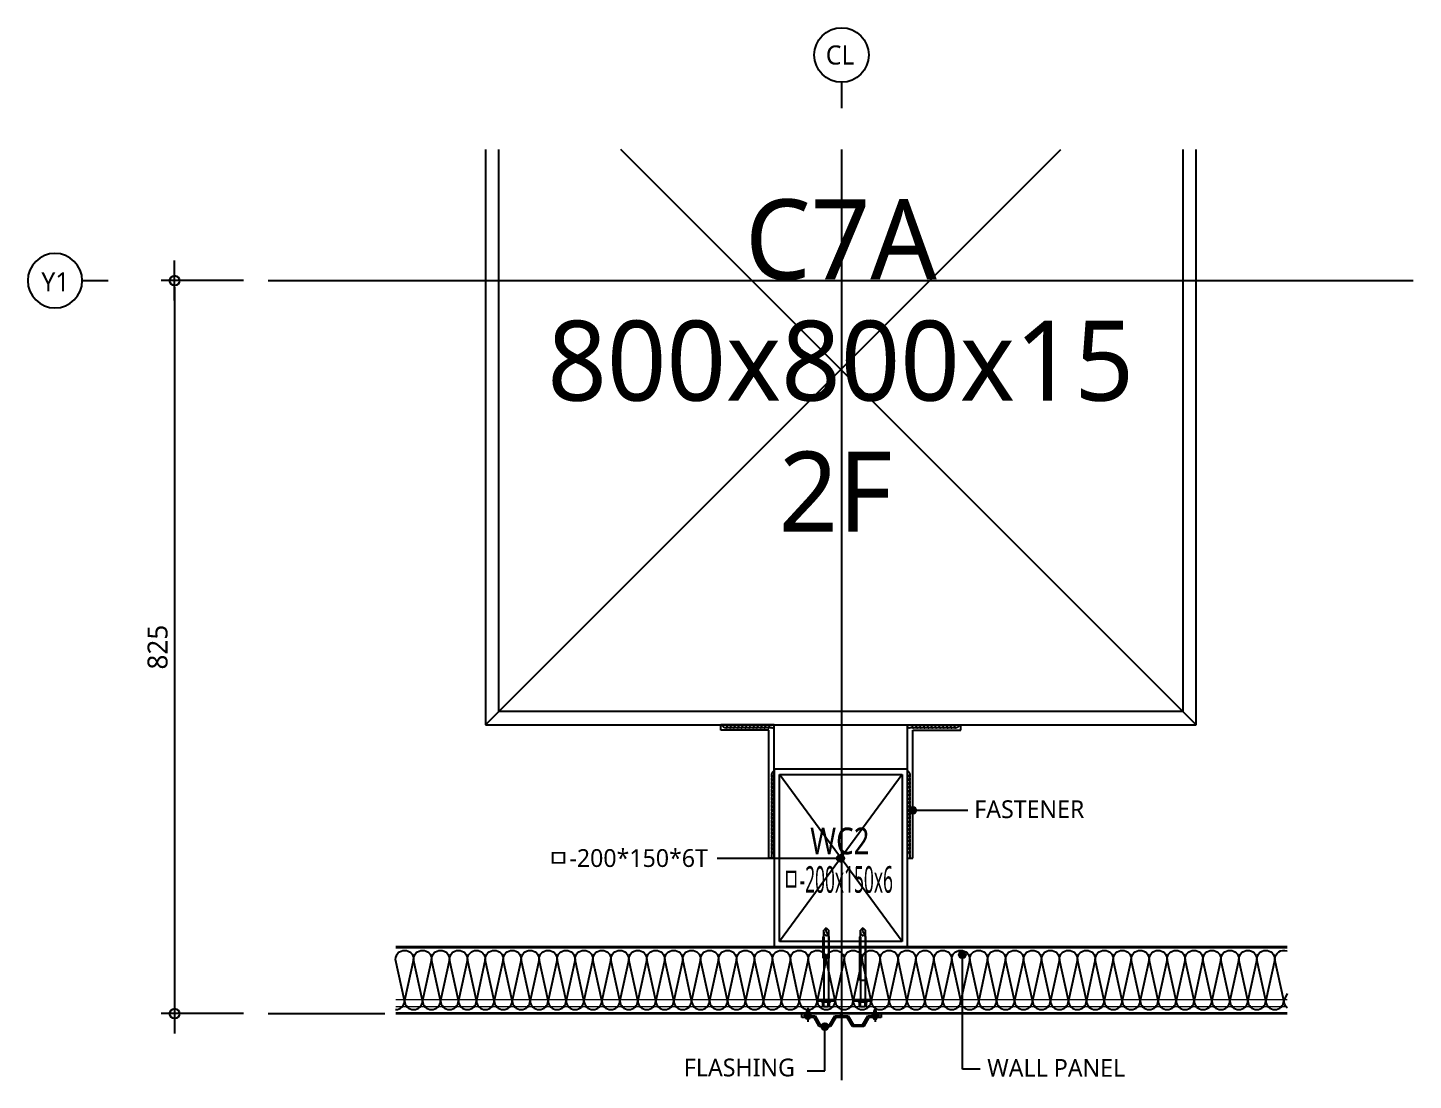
# Model space of a CAD drawing. Header units: millimetres. Extents: x 2752880 to 2775018, y 665860 to 672840.
# Drawn here: x 2752939 to 2754499, y 670257 to 671442 of the extents above; entities that cross this region are included whole.
import ezdxf
from ezdxf.enums import TextEntityAlignment as Align

# ---------------------------------------------------------------- set-up
doc = ezdxf.new("R2010")
doc.units = ezdxf.units.MM
doc.header["$LTSCALE"] = 10
doc.linetypes.add('CEN', pattern=[62, 60, -1, 0, -1])
doc.layers.get('DEFPOINTS').update_dxf_attribs({"color": 161})
for name, color, linetype in [('4', 4, 'Continuous'), ('AA-MKXS-SYMB', 3, 'Continuous'), ('CEN', 1, 'CEN'), ('CEN(ST)', 1, 'CEN'), ('DIM', 7, 'Continuous'), ('h COLUMN', 3, 'Continuous'), ('Part', 1, 'Continuous'), ('TEX', 3, 'Continuous'), ('TEXT', 3, 'Continuous'), ('xref 단면도$0$내부우레탄-1', 13, 'Continuous')]:
    doc.layers.add(name, color=color, linetype=linetype)
doc.styles.add('TE', font='malgun_0.ttf')
doc.styles.add('나눔바른고딕', font='NanumBarunGothic.ttf')
doc.styles.add('맑은고딕', font='malgun_0.ttf')
doc.dimstyles.new('10 NDIM', dxfattribs={"dimscale": 10, "dimtxt": 3, "dimasz": 1, "dimexe": 2, "dimexo": 2, "dimgap": 1.5, "dimtad": 1, "dimdec": 0, "dimrnd": 0.25, "dimdsep": 46, "dimtxsty": '나눔바른고딕', "dimblk": 'DOT0', "dimcen": 1, "dimdle": 8, "dimclrd": 7, "dimclre": 7, "dimclrt": 7, "dimadec": 0, "dimazin": 0, "dimtfac": 1, "dimtdec": 0, "dimtix": 1, "dimtmove": 2, "dimatfit": 3, "dimldrblk": 'DOT0', "dimfxl": 1, "dimtolj": 1, "dimtzin": 0, "dimlwd": -1, "dimlwe": -1, "dimarcsym": 0})

# ---------------------------------------------------------------- blocks, each defined once
blk = doc.blocks.new('DOT0')
at = {"layer": 'DIM'}
blk.add_line((-3, 0), (3, 0), dxfattribs=at)
at = {"layer": 'DIM', "color": 6}
blk.add_circle((0, 0), 0.75, dxfattribs=at)
blk = doc.blocks.new('*D30')
at = {"layer": 'DEFPOINTS', "color": 0, "linetype": 'ByBlock', "ltscale": 0.5, "transparency": 16777216}
for p in [(2753197.2, 671157.2), (2753104.8, 670332.2), (2753197.2, 670332.2)]:
    blk.add_point(p, dxfattribs=at)
at = {"layer": 'DIM', "color": 7, "linetype": 'ByBlock', "ltscale": 0.5, "transparency": 16777216}
for p, q in [((2753182.2, 671157.2), (2753089.8, 671157.2)), ((2753104.8, 671149.7), (2753104.8, 670339.7)), ((2753182.2, 670332.2), (2753089.8, 670332.2))]:
    blk.add_line(p, q, dxfattribs=at)
at = {"layer": 'DIM', "color": 7, "linetype": 'ByBlock', "ltscale": 0.5, "transparency": 16777216, "xscale": 7.5, "yscale": 7.5, "zscale": 7.5}
for p, rotation in [((2753104.8, 671157.2), 90), ((2753104.8, 670332.2), 270)]:
    blk.add_blockref('DOT0', p, dxfattribs=dict(at, rotation=rotation))
at = {"layer": 'DIM', "color": 7, "linetype": 'ByBlock', "ltscale": 0.5, "transparency": 16777216, "insert": (2753085.7, 670744.7), "char_height": 22.5, "attachment_point": 5, "rotation": 90, "style": '맑은고딕'}
blk.add_mtext('\\A1;825', dxfattribs=at)
blk = doc.blocks.new('B')
at = {"color": 4}
for p, q in [((6.57, 0), (-2.98, 0)), ((4.83, 0.8), (0, 0.8)), ((4.83, -0.8), (4.83, 0.8)), ((-2.3, 0), (-2.7, 0)), ((0, -0.8), (4.83, -0.8)), ((7.25, 0), (6.85, 0))]:
    blk.add_line(p, q, dxfattribs=at)
blk.add_lwpolyline([(-0.64, 0.2), (-0.64, -0.2), (-1.19, -0.2, 0.327973), (-0.17, -1.18), (-0.17, 0), (-0.17, 1.18, 0.327973), (-1.19, 0.2)], format="xyb", close=True, dxfattribs=at)
blk.add_lwpolyline([(4.83, -0.52), (5.46, -0.52), (5.98, 0), (5.46, 0.52), (4.83, 0.52)], dxfattribs=at)
at = {"layer": '4'}
for p, q in [((-0.17, 1.57), (-0.17, 1.18)), ((0, 1.57), (-0.17, 1.57)), ((0, 0.8), (0, 1.57)), ((0, -0.8), (0, 0.8)), ((-0.17, -1.57), (-0.17, -1.18)), ((0, -1.57), (-0.17, -1.57)), ((0, -0.8), (0, -1.57))]:
    blk.add_line(p, q, dxfattribs=at)
blk = doc.blocks.new('*U21')
at = {"color": 0, "linetype": 'ByBlock'}
for p, q in [((100, 75), (-100, 75)), ((-100, 75), (-100, -75)), ((-94, 69), (94, 69)), ((-94, -69), (-94, 69)), ((94, 69), (94, -69)), ((100, -75), (100, 75)), ((-100, -75), (100, -75)), ((94, -69), (-94, -69))]:
    blk.add_line(p, q, dxfattribs=at)
at = {"layer": 'DEFPOINTS'}
blk.add_point((0, 0), dxfattribs=at)
blk = doc.blocks.new('WC2')
at = {"layer": 'h COLUMN', "ltscale": 0.1}
for p, q in [((69, -94), (-69, 94)), ((69, 94), (-69, -94))]:
    blk.add_line(p, q, dxfattribs=at)
at = {"layer": 'h COLUMN', "ltscale": 0.1, "rotation": 90}
blk.add_blockref('*U21', (0, 0), dxfattribs=at)
at = {"layer": 'DEFPOINTS', "style": 'TE'}
for s, width, p in [('WC2', 0.8, (-34.4, 19.4)), ('ㅁ-200x150x6', 0.5, (-65.3, -24))]:
    blk.add_text(s, height=30, dxfattribs=dict(at, width=width)).set_placement(p, align=Align.MIDDLE_LEFT)

msp = doc.modelspace()

# ---------------------------------------------------------------- hatches: boundary and pattern name
at = {"linetype": 'ByBlock'}
h = msp.add_hatch(color=4, dxfattribs=at)
h.dxf.hatch_style = 1
h.paths.add_polyline_path([(2753939.6, 670561, 1), (2753931.7, 670561, 1)])
h = msp.add_hatch(color=4, dxfattribs=at)
h.dxf.hatch_style = 1
h.paths.add_polyline_path([(2753854.4, 670503.1, 1), (2753854.4, 670511, 1)])
h = msp.add_hatch(color=4, dxfattribs=at)
h.dxf.hatch_style = 1
h.paths.add_polyline_path([(2753995.4, 670398.5, 1), (2753987.5, 670398.5, 1)])
h = msp.add_hatch(color=4, dxfattribs=at)
h.dxf.hatch_style = 1
h.paths.add_polyline_path([(2753840.6, 670317.6, 1), (2753832.7, 670317.6, 1)])
h = msp.add_hatch(dxfattribs=at)
h.set_pattern_fill('ANSI31', color=0, scale=2.938, angle=-180, style=0)
h.set_pattern_definition([(225, (6481818.6418, 662550.97442), (0.25968496539, -0.25968496539), [])])
h.paths.add_polyline_path([(2753855.5, 670331.9), (2753855.5, 670329.9, -0.414214), (2753854.5, 670330.9, -0.414214)])
h.paths.add_polyline_path([(2753855.5, 670331.9, -0.414214), (2753856.5, 670330.9, -0.414214), (2753855.5, 670329.9)])

# ---------------------------------------------------------------- linework, layer by layer
at = {"color": 0, "linetype": 'ByBlock'}
for p, q in [((2753454.7, 671304.7), (2753454.7, 670657.2)), ((2753469.7, 670672.2), (2753469.7, 671304.7)), ((2754239.7, 671304.7), (2754239.7, 670672.2)), ((2754254.7, 670657.2), (2754254.7, 671304.7)), ((2754239.7, 670672.2), (2753469.7, 670672.2)), ((2753454.7, 670657.2), (2754254.7, 670657.2))]:
    msp.add_line(p, q, dxfattribs=at)
at = {"color": 2, "linetype": 'ByBlock'}
for p, q in [((2753779.7, 670657.2), (2753719.7, 670657.2)), ((2753719.7, 670651.2), (2753719.7, 670657.2)), ((2753773.7, 670651.2), (2753719.7, 670651.2)), ((2753773.7, 670507.2), (2753773.7, 670651.2)), ((2753779.7, 670507.2), (2753779.7, 670657.2)), ((2753929.7, 670507.2), (2753929.7, 670657.2)), ((2753929.7, 670657.2), (2753989.7, 670657.2)), ((2753935.7, 670651.2), (2753989.7, 670651.2)), ((2753935.7, 670507.2), (2753935.7, 670651.2)), ((2753989.7, 670651.2), (2753989.7, 670657.2)), ((2753779.7, 670507.2), (2753773.7, 670507.2)), ((2753929.7, 670507.2), (2753935.7, 670507.2)), ((2753810.9, 670327.8), (2753810.9, 670332.2)), ((2753810.9, 670332.2), (2753820.7, 670332.2)), ((2753824.6, 670327.8), (2753810.9, 670327.8)), ((2753820.7, 670330.2), (2753812.9, 670330.2)), ((2753812.9, 670330.2), (2753812.9, 670329.7)), ((2753812.9, 670329.7), (2753825.8, 670329.7)), ((2753820.7, 670332.2), (2753820.7, 670330.2)), ((2753830.5, 670317.6), (2753824.6, 670327.8)), ((2753825.8, 670329.7), (2753831.6, 670319.6)), ((2753843.2, 670317.6), (2753830.5, 670317.6)), ((2753831.6, 670319.6), (2753842.1, 670319.6)), ((2753842.1, 670319.6), (2753848, 670329.7)), ((2753849.1, 670327.8), (2753843.2, 670317.6)), ((2753848, 670329.7), (2753863, 670329.7)), ((2753861.8, 670327.8), (2753849.1, 670327.8)), ((2753867.7, 670317.6), (2753861.8, 670327.8)), ((2753863, 670329.7), (2753868.9, 670319.6)), ((2753880.5, 670317.6), (2753867.7, 670317.6)), ((2753868.9, 670319.6), (2753879.3, 670319.6)), ((2753879.3, 670319.6), (2753885.2, 670329.7)), ((2753886.3, 670327.8), (2753880.5, 670317.6)), ((2753885.2, 670329.7), (2753898.1, 670329.7)), ((2753900, 670327.8), (2753886.3, 670327.8)), ((2753890.2, 670330.2), (2753890.2, 670332.2)), ((2753890.2, 670332.2), (2753900, 670332.2)), ((2753898.1, 670330.2), (2753890.2, 670330.2)), ((2753898.1, 670329.7), (2753898.1, 670330.2)), ((2753900, 670332.2), (2753900, 670327.8))]:
    msp.add_line(p, q, dxfattribs=at)
at = {"color": 4, "linetype": 'ByBlock'}
for p, q in [((2753997.7, 670561), (2753935.7, 670561)), ((2753715.6, 670507.2), (2753854.7, 670507.2)), ((2754357, 670407.2), (2753353.9, 670407.2)), ((2754357, 670406.2), (2753353.9, 670406.2)), ((2753855.5, 670407.2), (2753855.5, 670332.2)), ((2753991.5, 670269.6), (2753991.5, 670398.5)), ((2753353.9, 670333.2), (2754357, 670333.2)), ((2753353.9, 670332.2), (2754357, 670332.2)), ((2753836.7, 670267.7), (2753836.7, 670317.6)), ((2753816.7, 670267.7), (2753836.7, 670267.7)), ((2754011.5, 670269.6), (2753991.5, 670269.6))]:
    msp.add_line(p, q, dxfattribs=at)
at = {"color": 4}
for p, q in [((2753838.2, 670428.6), (2753835.7, 670426.1)), ((2753838.2, 670424.8), (2753838.2, 670428.6)), ((2753838.2, 670428.6), (2753840.7, 670426.1)), ((2753879.5, 670428.6), (2753877, 670426.1)), ((2753879.5, 670424.8), (2753879.5, 670428.6)), ((2753879.5, 670428.6), (2753882, 670426.1)), ((2753834.7, 670418.6), (2753835.7, 670419.6)), ((2753834.7, 670394.6), (2753834.7, 670418.6)), ((2753836, 670422.1), (2753835.7, 670426.1)), ((2753835.7, 670394.6), (2753835.7, 670426.1)), ((2753835.7, 670418.2), (2753835.7, 670348.2)), ((2753838.9, 670419.4), (2753836, 670422.1)), ((2753838.2, 670424.8), (2753840.5, 670421.2)), ((2753840.5, 670421.2), (2753838.9, 670419.4)), ((2753840.7, 670426.1), (2753840.7, 670394.6)), ((2753841.7, 670418.6), (2753840.7, 670419.6)), ((2753840.7, 670418.2), (2753840.7, 670348.2)), ((2753841.7, 670394.6), (2753841.7, 670418.6)), ((2753876, 670418.6), (2753877, 670419.6)), ((2753876, 670369.6), (2753876, 670418.6)), ((2753877.4, 670422.1), (2753877, 670426.1)), ((2753877, 670369.6), (2753877, 670426.1)), ((2753877, 670418.2), (2753877, 670348.2)), ((2753880.3, 670419.4), (2753877.4, 670422.1)), ((2753879.5, 670424.8), (2753881.8, 670421.2)), ((2753881.8, 670421.2), (2753880.3, 670419.4)), ((2753882, 670426.1), (2753882, 670369.6)), ((2753883, 670418.6), (2753882, 670419.6)), ((2753882, 670418.2), (2753882, 670348.2)), ((2753883, 670369.6), (2753883, 670418.6)), ((2753841.7, 670394.6), (2753834.7, 670394.6)), ((2753883, 670369.6), (2753876, 670369.6)), ((2753828.1, 670348.2), (2753848.1, 670348.2)), ((2753848.1, 670346.2), (2753828.1, 670346.2)), ((2753833.1, 670346.2), (2753833.1, 670345.7)), ((2753833.6, 670345.2), (2753834.1, 670345.2)), ((2753842.1, 670345.2), (2753834.1, 670345.2)), ((2753834.1, 670345.2), (2753834.1, 670340.7)), ((2753834.6, 670340.2), (2753834.9, 670340.2)), ((2753835.6, 670340.7), (2753835.3, 670340.3)), ((2753835.6, 670340.7), (2753835.6, 670345.2)), ((2753835.6, 670340.7), (2753836, 670340.3)), ((2753836.3, 670340.2), (2753839.9, 670340.2)), ((2753840.6, 670340.7), (2753840.3, 670340.3)), ((2753840.6, 670340.7), (2753840.6, 670345.2)), ((2753840.6, 670340.7), (2753841.1, 670340.2)), ((2753841.6, 670340.2), (2753841.1, 670340.2)), ((2753842.1, 670340.7), (2753842.1, 670345.2)), ((2753842.1, 670345.2), (2753842.6, 670345.2)), ((2753843.1, 670345.7), (2753843.1, 670346.2)), ((2753869.5, 670348.2), (2753889.5, 670348.2)), ((2753889.5, 670346.2), (2753869.5, 670346.2)), ((2753874.5, 670346.2), (2753874.5, 670345.7)), ((2753875, 670345.2), (2753875.5, 670345.2)), ((2753883.5, 670345.2), (2753875.5, 670345.2)), ((2753875.5, 670345.2), (2753875.5, 670340.7)), ((2753876, 670340.2), (2753876.3, 670340.2)), ((2753877, 670340.7), (2753876.6, 670340.3)), ((2753877, 670340.7), (2753877, 670345.2)), ((2753877, 670340.7), (2753877.3, 670340.3)), ((2753877.7, 670340.2), (2753881.3, 670340.2)), ((2753882, 670340.7), (2753881.6, 670340.3)), ((2753882, 670340.7), (2753882, 670345.2)), ((2753882, 670340.7), (2753882.5, 670340.2)), ((2753883, 670340.2), (2753882.5, 670340.2)), ((2753883.5, 670340.7), (2753883.5, 670345.2)), ((2753883.5, 670345.2), (2753884, 670345.2)), ((2753884.5, 670345.7), (2753884.5, 670346.2))]:
    msp.add_line(p, q, dxfattribs=at)
at = {"color": 4, "linetype": 'ByBlock'}
for centre in [(2753935.7, 670561), (2753854.4, 670507), (2753991.5, 670398.5), (2753836.7, 670317.6)]:
    msp.add_circle(centre, 3.94, dxfattribs=at)
at = {"color": 0, "linetype": 'ByBlock'}
msp.add_circle((2753855.5, 670330.9), 1.03, dxfattribs=at)
at = {"color": 4}
for centre, start, end in [((2753833.6, 670345.7), 180, 270), ((2753834.6, 670340.7), 180, 270), ((2753834.9, 670340.7), 270, 315), ((2753836.3, 670340.7), 225, 270), ((2753839.9, 670340.7), 270, 315), ((2753841.6, 670340.7), 270, 0), ((2753842.6, 670345.7), 270, 0), ((2753875, 670345.7), 180, 270), ((2753876, 670340.7), 180, 270), ((2753876.3, 670340.7), 270, 315), ((2753877.7, 670340.7), 225, 270), ((2753881.3, 670340.7), 270, 315), ((2753883, 670340.7), 270, 0), ((2753884, 670345.7), 270, 0)]:
    msp.add_arc(centre, 0.5, start, end, dxfattribs=at)
at = {"layer": '4'}
for p, q in [((2753828.1, 670346.2), (2753828.1, 670348.2)), ((2753848.1, 670346.2), (2753848.1, 670348.2)), ((2753869.5, 670346.2), (2753869.5, 670348.2)), ((2753889.5, 670346.2), (2753889.5, 670348.2))]:
    msp.add_line(p, q, dxfattribs=at)
at = {"layer": 'AA-MKXS-SYMB', "color": 0, "linetype": 'ByBlock'}
for p, q in [((2753855.5, 671380.4), (2753855.5, 671351.5)), ((2753000.9, 671157.2), (2753029.8, 671157.2))]:
    msp.add_line(p, q, dxfattribs=at)
for centre, start, end in [((2753855.5, 671411.2), 270.0084, 270.0047), ((2752970.1, 671157.2), 0.0084, 0.0047)]:
    msp.add_arc(centre, 30.7, start, end, dxfattribs=at)
at = {"layer": 'CEN'}
for centre, start, end in [((2753725.7, 670659.3), 203.6826, 294.2262), ((2753730.1, 670659.3), 203.6826, 294.2262), ((2753734.4, 670659.3), 203.6826, 294.2262), ((2753738.7, 670659.3), 203.6826, 294.2262), ((2753743, 670659.3), 203.6826, 294.2262), ((2753747.3, 670659.3), 203.6826, 294.2262), ((2753751.6, 670659.3), 203.6826, 294.2262), ((2753755.9, 670659.3), 203.6826, 294.2262), ((2753760.3, 670659.3), 203.6826, 294.2262), ((2753764.6, 670659.3), 203.6826, 294.2262), ((2753768.9, 670659.3), 203.6826, 294.2262), ((2753773.2, 670659.3), 203.6826, 294.2262), ((2753777.5, 670659.3), 203.6826, 294.2262), ((2753931.8, 670659.3), 245.7738, 336.3174), ((2753936.1, 670659.3), 245.7738, 336.3174), ((2753940.5, 670659.3), 245.7738, 336.3174), ((2753944.8, 670659.3), 245.7738, 336.3174), ((2753949.1, 670659.3), 245.7738, 336.3174), ((2753953.4, 670659.3), 245.7738, 336.3174), ((2753957.7, 670659.3), 245.7738, 336.3174), ((2753962, 670659.3), 245.7738, 336.3174), ((2753966.4, 670659.3), 245.7738, 336.3174), ((2753970.7, 670659.3), 245.7738, 336.3174), ((2753975, 670659.3), 245.7738, 336.3174), ((2753979.3, 670659.3), 245.7738, 336.3174), ((2753983.6, 670659.3), 245.7738, 336.3174), ((2753781.8, 670600.5), 113.6826, 204.2262), ((2753781.8, 670596.1), 113.6826, 204.2262), ((2753927.6, 670600.5), 335.7738, 66.3174), ((2753927.6, 670596.1), 335.7738, 66.3174), ((2753781.8, 670591.8), 113.6826, 204.2262), ((2753781.8, 670587.5), 113.6826, 204.2262), ((2753781.8, 670583.2), 113.6826, 204.2262), ((2753781.8, 670578.9), 113.6826, 204.2262), ((2753927.6, 670591.8), 335.7738, 66.3174), ((2753927.6, 670587.5), 335.7738, 66.3174), ((2753927.6, 670583.2), 335.7738, 66.3174), ((2753927.6, 670578.9), 335.7738, 66.3174), ((2753781.8, 670574.6), 113.6826, 204.2262), ((2753781.8, 670570.2), 113.6826, 204.2262), ((2753781.8, 670565.9), 113.6826, 204.2262), ((2753927.6, 670574.6), 335.7738, 66.3174), ((2753927.6, 670570.2), 335.7738, 66.3174), ((2753927.6, 670565.9), 335.7738, 66.3174), ((2753781.8, 670561.6), 113.6826, 204.2262), ((2753781.8, 670557.3), 113.6826, 204.2262), ((2753781.8, 670553), 113.6826, 204.2262), ((2753781.8, 670548.7), 113.6826, 204.2262), ((2753927.6, 670561.6), 335.7738, 66.3174), ((2753927.6, 670557.3), 335.7738, 66.3174), ((2753927.6, 670553), 335.7738, 66.3174), ((2753927.6, 670548.7), 335.7738, 66.3174), ((2753781.8, 670544.4), 113.6826, 204.2262), ((2753781.8, 670540), 113.6826, 204.2262), ((2753781.8, 670535.7), 113.6826, 204.2262), ((2753781.8, 670531.4), 113.6826, 204.2262), ((2753927.6, 670544.4), 335.7738, 66.3174), ((2753927.6, 670540), 335.7738, 66.3174), ((2753927.6, 670535.7), 335.7738, 66.3174), ((2753927.6, 670531.4), 335.7738, 66.3174), ((2753781.8, 670527.1), 113.6826, 204.2262), ((2753781.8, 670522.8), 113.6826, 204.2262), ((2753781.8, 670518.5), 113.6826, 204.2262), ((2753927.6, 670527.1), 335.7738, 66.3174), ((2753927.6, 670522.8), 335.7738, 66.3174), ((2753927.6, 670518.5), 335.7738, 66.3174), ((2753781.8, 670514.2), 113.6826, 204.2262), ((2753781.8, 670509.8), 113.6826, 210.3933), ((2753927.6, 670514.2), 335.7738, 66.3174), ((2753927.6, 670509.8), 329.6067, 66.3174)]:
    msp.add_arc(centre, 5.26, start, end, dxfattribs=at)
at = {"layer": 'CEN(ST)', "color": 251, "linetype": 'ByBlock', "ltscale": 0.5}
for points in [[(2753855.5, 671304.7), (2753855.5, 670257.2)], [(2753210.2, 671157.2), (2754499.1, 671157.2)], [(2753210.2, 670332.2), (2753341.5, 670332.2)]]:
    msp.add_lwpolyline(points, dxfattribs=at)
at = {"layer": 'DEFPOINTS', "ltscale": 10000}
for p, q in [((2753454.7, 670657.2), (2754102.2, 671304.7)), ((2754254.7, 670657.2), (2753607.2, 671304.7))]:
    msp.add_line(p, q, dxfattribs=at)
at = {"layer": 'DEFPOINTS'}
msp.add_point((2753854.7, 671057.2), dxfattribs=at)
at = {"layer": 'Part', "color": 0, "linetype": 'ByBlock', "lineweight": 0, "ltscale": 0.1}
for p, q in [((2753353.9, 670348.2), (2754357, 670348.2)), ((2753353.9, 670340.2), (2754357, 670340.2))]:
    msp.add_line(p, q, dxfattribs=at)
at = {"layer": 'xref 단면도$0$내부우레탄-1', "color": 251, "linetype": 'ByBlock'}
for points in [[(2753353.6, 670336.7, 0.414214), (2753363.7, 670346.8), (2753353.6, 670393.3, -1), (2753373.8, 670393.3), (2753363.7, 670346.8, 0.414214), (2753373.8, 670336.7)], [(2753373.8, 670336.7, 0.414214), (2753383.9, 670346.8), (2753373.8, 670393.3, -1), (2753394, 670393.3), (2753383.9, 670346.8, 0.414214), (2753394, 670336.7)], [(2753394, 670336.7, 0.414214), (2753404.1, 670346.8), (2753394, 670393.3, -1), (2753414.2, 670393.3), (2753404.1, 670346.8, 0.414214), (2753414.2, 670336.7)], [(2753414.2, 670336.7, 0.414214), (2753424.3, 670346.8), (2753414.2, 670393.3, -1), (2753434.4, 670393.3), (2753424.3, 670346.8, 0.414214), (2753434.4, 670336.7)], [(2753434.4, 670336.7, 0.414214), (2753444.5, 670346.8), (2753434.4, 670393.3, -1), (2753454.5, 670393.3), (2753444.5, 670346.8, 0.414214), (2753454.5, 670336.7)], [(2753434.4, 670336.7, 0.414214), (2753444.5, 670346.8), (2753434.4, 670393.3, -1), (2753454.5, 670393.3), (2753444.5, 670346.8, 0.414214), (2753454.5, 670336.7)], [(2753454.5, 670336.7, 0.414214), (2753464.6, 670346.8), (2753454.5, 670393.3, -1), (2753474.7, 670393.3), (2753464.6, 670346.8, 0.414214), (2753474.7, 670336.7)], [(2753474.7, 670336.7, 0.414214), (2753484.8, 670346.8), (2753474.7, 670393.3, -1), (2753494.9, 670393.3), (2753484.8, 670346.8, 0.414214), (2753494.9, 670336.7)], [(2753494.9, 670336.7, 0.414214), (2753505, 670346.8), (2753494.9, 670393.3, -1), (2753515.1, 670393.3), (2753505, 670346.8, 0.414214), (2753515.1, 670336.7)], [(2753515.1, 670336.7, 0.414214), (2753525.2, 670346.8), (2753515.1, 670393.3, -1), (2753535.3, 670393.3), (2753525.2, 670346.8, 0.414214), (2753535.3, 670336.7)], [(2753535.3, 670336.7, 0.414214), (2753545.4, 670346.8), (2753535.3, 670393.3, -1), (2753555.5, 670393.3), (2753545.4, 670346.8, 0.414214), (2753555.5, 670336.7)], [(2753535.3, 670336.7, 0.414214), (2753545.4, 670346.8), (2753535.3, 670393.3, -1), (2753555.5, 670393.3), (2753545.4, 670346.8, 0.414214), (2753555.5, 670336.7)], [(2753555.5, 670336.7, 0.414214), (2753565.6, 670346.8), (2753555.5, 670393.3, -1), (2753575.7, 670393.3), (2753565.6, 670346.8, 0.414214), (2753575.7, 670336.7)], [(2753555.5, 670336.7, 0.414214), (2753565.6, 670346.8), (2753555.5, 670393.3, -1), (2753575.7, 670393.3), (2753565.6, 670346.8, 0.414214), (2753575.7, 670336.7)], [(2753575.7, 670336.7, 0.414214), (2753585.8, 670346.8), (2753575.7, 670393.3, -1), (2753595.9, 670393.3), (2753585.8, 670346.8, 0.414214), (2753595.9, 670336.7)], [(2753595.9, 670336.7, 0.414214), (2753606, 670346.8), (2753595.9, 670393.3, -1), (2753616.1, 670393.3), (2753606, 670346.8, 0.414214), (2753616.1, 670336.7)], [(2753616.1, 670336.7, 0.414214), (2753626.2, 670346.8), (2753616.1, 670393.3, -1), (2753636.3, 670393.3), (2753626.2, 670346.8, 0.414214), (2753636.3, 670336.7)], [(2753616.1, 670336.7, 0.414214), (2753626.2, 670346.8), (2753616.1, 670393.3, -1), (2753636.3, 670393.3), (2753626.2, 670346.8, 0.414214), (2753636.3, 670336.7)], [(2753636.3, 670336.7, 0.414214), (2753646.4, 670346.8), (2753636.3, 670393.3, -1), (2753656.5, 670393.3), (2753646.4, 670346.8, 0.414214), (2753656.5, 670336.7)], [(2753656.5, 670336.7, 0.414214), (2753666.6, 670346.8), (2753656.5, 670393.3, -1), (2753676.7, 670393.3), (2753666.6, 670346.8, 0.414214), (2753676.7, 670336.7)], [(2753676.7, 670336.7, 0.414214), (2753686.8, 670346.8), (2753676.7, 670393.3, -1), (2753696.9, 670393.3), (2753686.8, 670346.8, 0.414214), (2753696.9, 670336.7)], [(2753696.9, 670336.7, 0.414214), (2753707, 670346.8), (2753696.9, 670393.3, -1), (2753717.1, 670393.3), (2753707, 670346.8, 0.414214), (2753717.1, 670336.7)], [(2753717.1, 670336.7, 0.414214), (2753727.2, 670346.8), (2753717.1, 670393.3, -1), (2753737.3, 670393.3), (2753727.2, 670346.8, 0.414214), (2753737.3, 670336.7)], [(2753717.1, 670336.7, 0.414214), (2753727.2, 670346.8), (2753717.1, 670393.3, -1), (2753737.3, 670393.3), (2753727.2, 670346.8, 0.414214), (2753737.3, 670336.7)], [(2753737.3, 670336.7, 0.414214), (2753747.4, 670346.8), (2753737.3, 670393.3, -1), (2753757.5, 670393.3), (2753747.4, 670346.8, 0.414214), (2753757.5, 670336.7)], [(2753737.3, 670336.7, 0.414214), (2753747.4, 670346.8), (2753737.3, 670393.3, -1), (2753757.5, 670393.3), (2753747.4, 670346.8, 0.414214), (2753757.5, 670336.7)], [(2753757.5, 670336.7, 0.414214), (2753767.6, 670346.8), (2753757.5, 670393.3, -1), (2753777.7, 670393.3), (2753767.6, 670346.8, 0.414214), (2753777.7, 670336.7)], [(2753777.7, 670336.7, 0.414214), (2753787.8, 670346.8), (2753777.7, 670393.3, -1), (2753797.9, 670393.3), (2753787.8, 670346.8, 0.414214), (2753797.9, 670336.7)], [(2753797.9, 670336.7, 0.414214), (2753808, 670346.8), (2753797.9, 670393.3, -1), (2753818.1, 670393.3), (2753808, 670346.8, 0.414214), (2753818.1, 670336.7)], [(2753797.9, 670336.7, 0.414214), (2753808, 670346.8), (2753797.9, 670393.3, -1), (2753818.1, 670393.3), (2753808, 670346.8, 0.414214), (2753818.1, 670336.7)], [(2753797.9, 670336.7, 0.414214), (2753808, 670346.8), (2753797.9, 670393.3, -1), (2753818.1, 670393.3), (2753808, 670346.8, 0.414214), (2753818.1, 670336.7)], [(2753818.1, 670336.7, 0.414214), (2753828.2, 670346.8), (2753818.1, 670393.3, -1), (2753838.3, 670393.3), (2753828.2, 670346.8, 0.414214), (2753838.3, 670336.7)], [(2753838.3, 670336.7, 0.414214), (2753848.4, 670346.8), (2753838.3, 670393.3, -1), (2753858.5, 670393.3), (2753848.4, 670346.8, 0.414214), (2753858.5, 670336.7)], [(2753838.3, 670336.7, 0.414214), (2753848.4, 670346.8), (2753838.3, 670393.3, -1), (2753858.5, 670393.3), (2753848.4, 670346.8, 0.414214), (2753858.5, 670336.7)], [(2753838.3, 670336.7, 0.414214), (2753848.4, 670346.8), (2753838.3, 670393.3, -1), (2753858.5, 670393.3), (2753848.4, 670346.8, 0.414214), (2753858.5, 670336.7)], [(2753858.5, 670336.7, 0.414214), (2753868.6, 670346.8), (2753858.5, 670393.3, -1), (2753878.7, 670393.3), (2753868.6, 670346.8, 0.414214), (2753878.7, 670336.7)], [(2753878.7, 670336.7, 0.414214), (2753888.8, 670346.8), (2753878.7, 670393.3, -1), (2753898.9, 670393.3), (2753888.8, 670346.8, 0.414214), (2753898.9, 670336.7)], [(2753878.7, 670336.7, 0.414214), (2753888.8, 670346.8), (2753878.7, 670393.3, -1), (2753898.9, 670393.3), (2753888.8, 670346.8, 0.414214), (2753898.9, 670336.7)], [(2753898.9, 670336.7, 0.414214), (2753909, 670346.8), (2753898.9, 670393.3, -1), (2753919.1, 670393.3), (2753909, 670346.8, 0.414214), (2753919.1, 670336.7)], [(2753898.9, 670336.7, 0.414214), (2753909, 670346.8), (2753898.9, 670393.3, -1), (2753919.1, 670393.3), (2753909, 670346.8, 0.414214), (2753919.1, 670336.7)], [(2753919.1, 670336.7, 0.414214), (2753929.2, 670346.8), (2753919.1, 670393.3, -1), (2753939.3, 670393.3), (2753929.2, 670346.8, 0.414214), (2753939.3, 670336.7)], [(2753919.1, 670336.7, 0.414214), (2753929.2, 670346.8), (2753919.1, 670393.3, -1), (2753939.3, 670393.3), (2753929.2, 670346.8, 0.414214), (2753939.3, 670336.7)], [(2753939.3, 670336.7, 0.414214), (2753949.4, 670346.8), (2753939.3, 670393.3, -1), (2753959.4, 670393.3), (2753949.4, 670346.8, 0.414214), (2753959.4, 670336.7)], [(2753959.4, 670336.7, 0.414214), (2753969.5, 670346.8), (2753959.4, 670393.3, -1), (2753979.6, 670393.3), (2753969.5, 670346.8, 0.414214), (2753979.6, 670336.7)], [(2753979.6, 670336.7, 0.414214), (2753989.7, 670346.8), (2753979.6, 670393.3, -1), (2753999.8, 670393.3), (2753989.7, 670346.8, 0.414214), (2753999.8, 670336.7)], [(2753979.6, 670336.7, 0.414214), (2753989.7, 670346.8), (2753979.6, 670393.3, -1), (2753999.8, 670393.3), (2753989.7, 670346.8, 0.414214), (2753999.8, 670336.7)], [(2753999.8, 670336.7, 0.414214), (2754009.9, 670346.8), (2753999.8, 670393.3, -1), (2754020, 670393.3), (2754009.9, 670346.8, 0.414214), (2754020, 670336.7)], [(2754020, 670336.7, 0.414214), (2754030.1, 670346.8), (2754020, 670393.3, -1), (2754040.2, 670393.3), (2754030.1, 670346.8, 0.414214), (2754040.2, 670336.7)], [(2754040.2, 670336.7, 0.414214), (2754050.3, 670346.8), (2754040.2, 670393.3, -1), (2754060.4, 670393.3), (2754050.3, 670346.8, 0.414214), (2754060.4, 670336.7)], [(2754060.4, 670336.7, 0.414214), (2754070.5, 670346.8), (2754060.4, 670393.3, -1), (2754080.6, 670393.3), (2754070.5, 670346.8, 0.414214), (2754080.6, 670336.7)], [(2754080.6, 670336.7, 0.414214), (2754090.7, 670346.8), (2754080.6, 670393.3, -1), (2754100.8, 670393.3), (2754090.7, 670346.8, 0.414214), (2754100.8, 670336.7)], [(2754080.6, 670336.7, 0.414214), (2754090.7, 670346.8), (2754080.6, 670393.3, -1), (2754100.8, 670393.3), (2754090.7, 670346.8, 0.414214), (2754100.8, 670336.7)], [(2754100.8, 670336.7, 0.414214), (2754110.9, 670346.8), (2754100.8, 670393.3, -1), (2754121, 670393.3), (2754110.9, 670346.8, 0.414214), (2754121, 670336.7)], [(2754100.8, 670336.7, 0.414214), (2754110.9, 670346.8), (2754100.8, 670393.3, -1), (2754121, 670393.3), (2754110.9, 670346.8, 0.414214), (2754121, 670336.7)], [(2754121, 670336.7, 0.414214), (2754131.1, 670346.8), (2754121, 670393.3, -1), (2754141.2, 670393.3), (2754131.1, 670346.8, 0.414214), (2754141.2, 670336.7)], [(2754141.2, 670336.7, 0.414214), (2754151.3, 670346.8), (2754141.2, 670393.3, -1), (2754161.4, 670393.3), (2754151.3, 670346.8, 0.414214), (2754161.4, 670336.7)], [(2754161.4, 670336.7, 0.414214), (2754171.5, 670346.8), (2754161.4, 670393.3, -1), (2754181.6, 670393.3), (2754171.5, 670346.8, 0.414214), (2754181.6, 670336.7)], [(2754161.4, 670336.7, 0.414214), (2754171.5, 670346.8), (2754161.4, 670393.3, -1), (2754181.6, 670393.3), (2754171.5, 670346.8, 0.414214), (2754181.6, 670336.7)], [(2754181.6, 670336.7, 0.414214), (2754191.7, 670346.8), (2754181.6, 670393.3, -1), (2754201.8, 670393.3), (2754191.7, 670346.8, 0.414214), (2754201.8, 670336.7)], [(2754201.8, 670336.7, 0.414214), (2754211.9, 670346.8), (2754201.8, 670393.3, -1), (2754222, 670393.3), (2754211.9, 670346.8, 0.414214), (2754222, 670336.7)], [(2754222, 670336.7, 0.414214), (2754232.1, 670346.8), (2754222, 670393.3, -1), (2754242.2, 670393.3), (2754232.1, 670346.8, 0.414214), (2754242.2, 670336.7)], [(2754242.2, 670336.7, 0.414214), (2754252.3, 670346.8), (2754242.2, 670393.3, -1), (2754262.4, 670393.3), (2754252.3, 670346.8, 0.414214), (2754262.4, 670336.7)], [(2754262.4, 670336.7, 0.414214), (2754272.5, 670346.8), (2754262.4, 670393.3, -1), (2754282.6, 670393.3), (2754272.5, 670346.8, 0.414214), (2754282.6, 670336.7)], [(2754262.4, 670336.7, 0.414214), (2754272.5, 670346.8), (2754262.4, 670393.3, -1), (2754282.6, 670393.3), (2754272.5, 670346.8, 0.414214), (2754282.6, 670336.7)], [(2754282.6, 670336.7, 0.414214), (2754292.7, 670346.8), (2754282.6, 670393.3, -1), (2754302.8, 670393.3), (2754292.7, 670346.8, 0.414214), (2754302.8, 670336.7)], [(2754282.6, 670336.7, 0.414214), (2754292.7, 670346.8), (2754282.6, 670393.3, -1), (2754302.8, 670393.3), (2754292.7, 670346.8, 0.414214), (2754302.8, 670336.7)], [(2754302.8, 670336.7, 0.414214), (2754312.9, 670346.8), (2754302.8, 670393.3, -1), (2754323, 670393.3), (2754312.9, 670346.8, 0.414214), (2754323, 670336.7)], [(2754323, 670336.7, 0.414214), (2754333.1, 670346.8), (2754323, 670393.3, -1), (2754343.2, 670393.3), (2754333.1, 670346.8, 0.414214), (2754343.2, 670336.7)], [(2754343.2, 670336.7, 0.414214), (2754353.3, 670346.8), (2754343.2, 670393.3, -0.530626), (2754357, 670402.7, -0.530626)], [(2754343.2, 670336.7, 0.414214), (2754353.3, 670346.8), (2754343.2, 670393.3, -0.530626), (2754357, 670402.7, -0.530626)], [(2754357, 670354.8), (2754353.3, 670346.8, 0.226544), (2754357, 670338.9)], [(2754357, 670354.8), (2754353.3, 670346.8, 0.226544), (2754357, 670338.9)]]:
    msp.add_lwpolyline(points, format="xyb", dxfattribs=at)

# ---------------------------------------------------------------- block references
at = {"ltscale": 10000}
msp.add_blockref('WC2', (2753854.7, 670507.2), dxfattribs=at)
at = {"linetype": 'ByBlock', "yscale": 1.625, "zscale": 1.625}
for p, xscale, rotation in [((2753817.6, 670327.8), -1.625, 270), ((2753893.3, 670327.8), 1.625, 89.99999999999999)]:
    msp.add_blockref('B', p, dxfattribs=dict(at, xscale=xscale, rotation=rotation))

# ---------------------------------------------------------------- texts
at = {"layer": 'DEFPOINTS', "style": 'TE'}
for s, p in [('C7A', (2753854.8, 671158.7)), ('800x800x15', (2753854.6, 671022.1)), ('2F', (2753848.7, 670874.8))]:
    msp.add_text(s, height=90, dxfattribs=at).set_placement(p, align=Align.CENTER)
at = {"layer": 'TEX', "linetype": 'ByBlock', "style": '맑은고딕'}
for s, p in [('FASTENER', (2754004.9, 670562.3)), ('ㅁ-200*150*6T', (2753524.1, 670507.3)), ('FLASHING', (2753678, 670271.6)), ('WALL PANEL', (2754019.5, 670271.1))]:
    msp.add_text(s, height=20, dxfattribs=at).set_placement(p, align=Align.MIDDLE_LEFT)
at = {"layer": 'TEXT', "linetype": 'ByBlock', "style": '맑은고딕'}
for s, p in [('CL', (2753853.9, 671411.2)), ('Y1', (2752970.6, 671156))]:
    msp.add_text(s, height=21.45, dxfattribs=at).set_placement(p, align=Align.MIDDLE)

# ---------------------------------------------------------------- dimensions: what is measured, and where the dimension line sits
at = {"layer": 'DIM', "linetype": 'ByBlock', "ltscale": 0.5}
dim = msp.add_aligned_dim(p1=(2753197.2, 671157.2), p2=(2753197.2, 670332.2), distance=-92.4, dimstyle='10 NDIM', override={"dimscale": 15, "dimtxt": 1.5, "dimasz": 0.5, "dimexe": 1, "dimexo": 1, "dimgap": 0.5, "dimtxsty": '맑은고딕', "dimdle": 0.8, "dimtofl": 0}, dxfattribs=at)
dim.commit()
dim.dimension.update_dxf_attribs({"geometry": '*D30', "text_midpoint": (2753085.7, 670744.7)})

doc.saveas('drawing.dxf')
